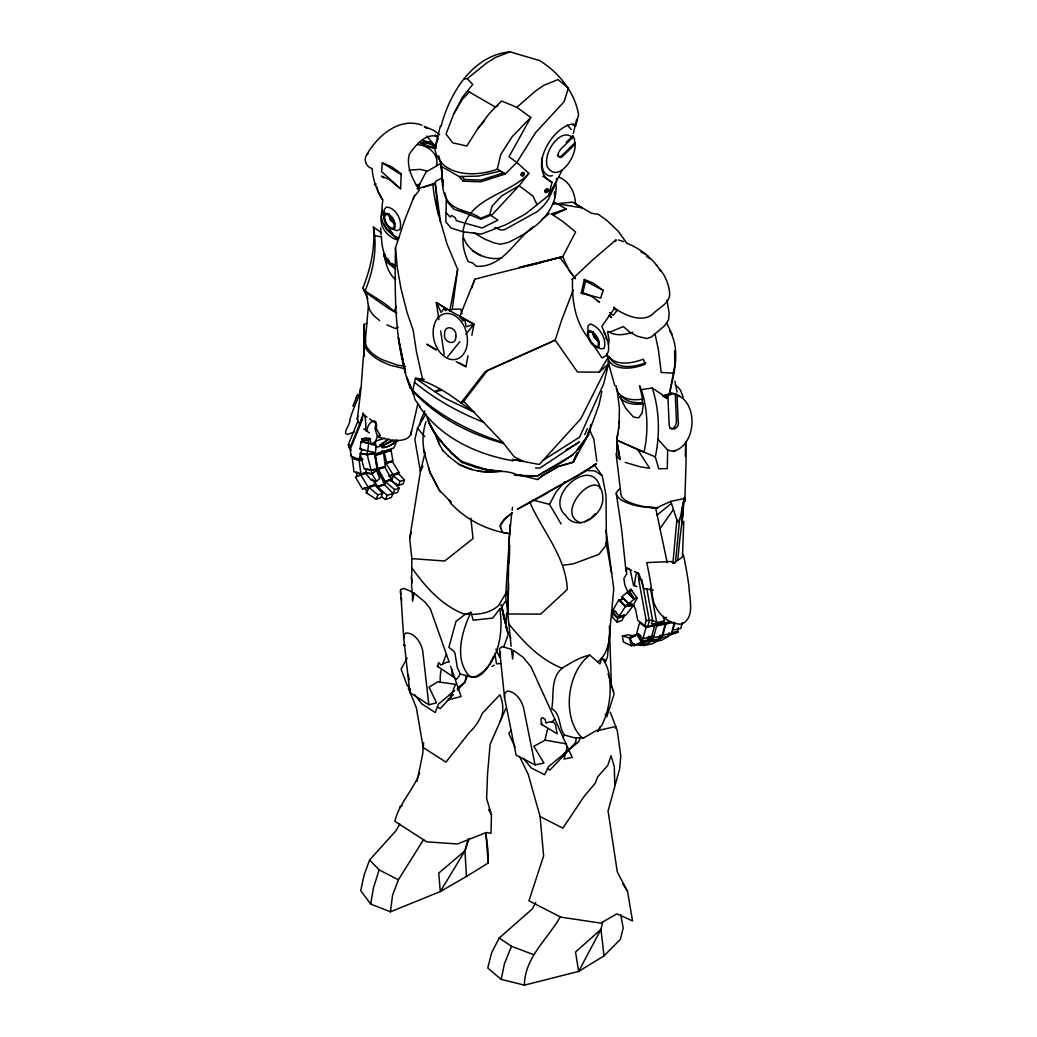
<?xml version="1.0" encoding="UTF-8"?>
<svg xmlns="http://www.w3.org/2000/svg" width="1037" height="1037" viewBox="0 0 1037 1037"><rect width="100%" height="100%" fill="white"/><g stroke="black" fill="none" stroke-linecap="round" stroke-linejoin="round"><path stroke-width="1.5" d="M428.851 704.784L409.9 692.586L403.73 638.442L404.43 634.203L405.687 633.076C414.748 632.363 420.983 642.784 422.681 650.64L428.851 704.784L436.551 702.814L429.007 687.142L437.653 681.853L455.463 684.316L449.721 699.444M562.391 169.887L548.56 195.539L525.603 213.907L505.719 224.77L481.324 234.077L462.891 231.757L451.069 228.023L445.78 221.866L446.377 198.845L444.912 193.051M593.177 331.97L594.642 337.336L598.595 341.704M511.137 646.271L507.832 614.008L509.011 539.551L511.708 513.587M620.1 488.868A35.517 11.381 6.1 0 0 617.806 490.475L616.25 493.21L617.054 496.192L620.165 499.212A33.962 10.876 6.1 0 0 640.438 506.549L655.708 508.234L670.796 501.351L683.953 498.616L681.776 524.113A395.875 262.698 -65.2 0 0 678.444 553.214L677.654 560.486M657.925 439.221L667.634 450.006L667.322 468.568L658.741 468.802L655.319 456.902C660.076 434.166 659.493 410.121 652.247 387.981L641.307 389.653L639.479 385.712M425.196 452.313L420.478 471.122L409.68 538.475L411.858 558.606L411.611 587.81M682.489 556.117L683.772 521.222M364.181 324.322L364.156 356.3L364.181 324.322L367.059 323.401M505.862 708.401L490.112 744.333L487.559 773.745L486.625 798.529L491.46 814.758L491.007 833.307L486.366 832.491L457.447 843.962L426.751 841.837L394.838 821.291C399.245 803.221 413.348 790.168 419.609 772.734M681.776 524.113L682.203 507.793L683.564 500.897M529.583 501.636C542.118 530.931 565.813 556.195 567.304 589.457L540.692 614.111L507.832 614.008L508.648 583.701M509.206 562.961L509.685 545.41M510.061 531.061L510.243 524.683L505.654 596.197L507.832 614.008M572.58 278.81C571.685 300.756 575.172 323.738 590.662 340.745M399.53 187.762L381.512 171.559L382.316 162.874L391.493 166.659L401.189 173.723L400.619 188.967L388.862 179.22L381.409 176.147L383.988 177.845M499.756 609.445L499.769 608.771L492.769 618.13L473.157 620.178L470.992 612.284L464.602 614.785L456.021 621.293L448.852 647.36L453.662 651.003A7.492 5.392 26.6 0 1 454.971 653.258L457.317 667.595L460.493 674.439M414.087 593.021L412.622 601.317L412.272 591.933L403.821 588.446L400.515 589.599L403.73 638.442M616.717 439.623L616.872 456.423L620.022 459.482L616.691 440.181L617.896 433.427M615.654 728.233L615.732 726.496L598.219 730.528M505.913 627.139L506.639 612.828M685.353 456.228L685.677 441.853M363.456 355.924L361.083 387.76L357.324 419.324L359.735 424.613C364.752 405.83 365.763 416.485 365.854 430.666L366.852 431.379C367.046 421.761 378.622 415.37 376.172 428.268L380.048 435.449L379.192 437.484M409.9 692.586L410.121 688.581M619.102 423.848L619.4 407.93L616.963 388.758M436.564 148.187L429.992 143.754L430.096 142.186L423.472 140.773M572.839 135.86L574.394 138.841L574.939 144.337L562.819 156.12A4.848 2.8 -60 0 1 560.11 157.443L558.334 155.991A5.418 3.137 -60 0 1 558.541 152.62L560.602 149.289L572.722 137.506L572.839 135.86L566.228 142.289M610.119 625.687C609.86 638.325 608.706 653.686 597.662 661.917M682.657 518.357L683.953 498.616M381.097 232.547L373.437 227.012C375.342 247.843 370.546 268.777 362.859 288.053L366.346 292.836L368.407 305.889L365.167 342.301L366.657 346.708A31.46 14.751 18.6 0 0 382.057 359.658L397.715 365.218L405.636 366.424M423.602 742.816L422.707 753.769L417.133 781.237M619.387 615.369L617.78 617.663L623.639 615.447L624.222 616.043L621.954 620.463L617.287 622.239L617.611 618.558L611.687 612.504L612.452 612.206L618.376 618.259M672.961 562.974L671.354 561.497L646.751 562.598A277.903 163.924 65.2 0 1 652.312 594.551C653.141 609.406 666.078 624.598 681.633 624.131C695.451 617.741 689.307 598.751 688.996 586.929A277.903 163.924 65.2 0 0 683.448 554.976C681.97 559.474 676.137 559.539 674.335 563.285L672.961 562.974L676.876 519.926L670.796 501.351M463.63 232.366C461.776 242.489 463.876 252.626 468.335 261.7L472.846 263.022L476.32 266.302C503.049 267.624 514.482 240.364 533.316 226.727M544.879 740.34L547.588 728.946M675.437 562.715L679.637 519.356L680.985 514.663A83.31 55.285 -65.2 0 1 682.203 507.793M413.348 199.104L413.491 197.73L419.246 190.277C413.063 179.66 405.648 166.529 409.485 153.917C415.578 145.387 425.118 133.28 436.966 136.301M618.558 429.124L619.478 420.802M388.992 213.635L390.158 219.261L394.267 223.798M473.74 232.586L484.655 239.145L494.779 243.125L500.612 244.213L507.949 242.528C531.514 231.523 557.413 214.153 556.104 184.793M399.841 823.987L396.121 830.572L369.587 859.984L364.104 875.034L360.72 890.653L370.702 904.057L390.443 911.808L392.53 895.437L398.377 879.804L423.653 839.477M616.056 453.389L620.917 494.092L621.669 496.853L624.533 499.653A31.46 10.085 6.1 0 0 643.316 506.445L657.601 507.845L655.708 508.234L667.219 562.65M512.135 510.411L512.55 507.249M444.588 307.769L449.786 310.711L452.262 309.311L457.654 269.335L447.167 244.343L438.171 213.661A237.512 183.406 29.2 0 1 432.857 184.417L435.203 183.056L436.24 180.918L441.905 178.001M363.067 449.967L360.059 448.93L361.045 441.736L368.757 443.136L367.176 454.491L374.824 453.506L377.481 469.178L371.116 470.189L364.207 468.931L359.865 453.389L367.202 454.724L374.824 453.506M360.526 453.506L361.732 449.371M373.514 453.48L373.644 452.521M372.179 452.378L375.264 452.936L376.25 445.754L368.083 443.019M618.817 427.153L616.704 440.038L620.022 459.482M357.324 419.324L357.856 415.863M378.79 437.355L392.764 440.44A28.816 13.507 18.6 0 0 408.448 437.471L410.795 434.672L411.326 431.223M419.894 424.742L420.607 420.348L424.911 410.95M535.779 902.475L532.137 909.099L499.212 938.018L491.655 952.666L487.753 967.988L501.195 979.395L524.398 985.15C524.657 957.384 547.743 939.133 560.369 916.669M471.874 335.262L473.961 324.244L449.786 310.711L457.654 269.335M370.702 904.057L373.437 888.048L379.101 869.849L369.587 859.984M362.276 419.804L362.133 418.118L349.91 448.114L350.143 449.578L362.276 419.804L363.028 412.907M425.922 413.944L417.509 428.164L414.865 439.584L420.413 471.511M589.69 430.407L590.831 424.327M456.202 361.654L465.911 366.748L467.998 355.73M576.3 737.774L575.678 742.479L564.685 754.508L549.973 769.985L547.51 768.728M382.186 210.135C379.283 219.079 384.377 229.371 392.79 233.221M382.005 213.531C378.129 224.64 386.14 236.28 396.756 239.716M436.473 165.777C439.442 154.617 428.359 145.349 417.963 144.739M501.195 979.395L504.449 963.684L511.5 946.288L499.212 938.018M440.984 126.644C449.488 93.434 472.6 55.194 509.997 51.85L539.525 60.522C558.736 72.46 574.991 92.163 578.568 114.99L575.47 126.384L572.67 124.57M410.795 434.672L417.807 404.041M666.869 398.571L663.174 396.238L671.198 392.945L675.774 393.84L679.987 396.614M505.654 596.197L506.665 591.505M608.628 344.128L609.121 340.097L607.643 332.112L608.499 331.996A40.391 9.955 -34 0 0 612.076 331.231L623.406 326.564L629.485 332.034L637.327 336.234L646.764 338.529L651.21 337.064L664.73 325.683L668.619 319.72L669.124 312.98L666.998 300.121M601.901 391.467L598.893 405.234L587.772 435.709L573.578 461.504L576.689 454.037M502.089 257.915C486.91 261.078 469.074 252.587 463.617 237.953M581.213 293.225L584.311 279.446L593.333 283.179L603.197 290.399L600.682 298.099L581.213 293.225L584.272 293.238L591.608 296.271L599.619 302.13L596.781 300.743M573.37 133.345L576.624 119.359M516.867 107.317L535.364 91.126L543.725 85.41L557.997 79.564L568.367 88.132L564.128 101.691L535.481 132.749L516.828 162.433L505.252 174.022L497.293 169.161L500.754 154.487L512.161 136.677L530.814 117.479L516.867 107.317L501.506 101.017L489.542 113.253L478.174 128.147L466.806 146.01L452.715 142.86L446.04 134.019L453.687 114.005L462.256 97.504L472.742 84.412L467.298 78.695L463.967 78.89M480.987 255.75L472.366 250.721M582.561 293.808L585.581 281.092L584.311 279.446M602.756 921.893L600.967 929.385L578.594 971.436L524.398 985.15M462.891 231.757C467.778 197.548 508.778 195.125 528.87 173.412L516.828 162.433L509.024 156.743L530.814 117.479M567.317 746.588L563.998 759.071L572.243 757.425L531.035 666.921L523.361 657.458L513.354 650.303L512.615 659.052L511.487 649.253M497.293 169.161C475.685 177.327 440.051 176.925 434.723 148.524L440.349 126.112M409.68 538.475L411.248 532.422M390.443 911.808L440.284 891.587L464.939 850.858L468.063 839.024M548.56 195.539L552.073 182.292C526.537 170.288 552.54 125.205 573.565 123.947L575.47 126.384M646.673 627.359L639.596 622.563L636.666 633.659L643.031 638.611L651.586 636.835L654.528 625.739L653.88 625.233M638.39 634.722L638.598 633.944L640.814 635.681M643.044 637.405L642.072 641.112L637.949 633.97L629.342 637.716L633.892 645.623L642.46 643.834L649.836 640.347L647.918 637.029M643.031 638.611L645.96 627.515L654.528 625.739M647.775 639.92L648.423 637.457M653.362 636.472L652.39 640.166L659.843 638.623L660.297 639.362L652.221 643.796L643.666 645.571L642.175 643.134M653.491 637.651L656.59 625.933L665.145 624.157L662.047 635.875L653.491 637.651L651.158 635.837M658.806 638.831L659.454 636.368M662.734 633.957L661.762 637.651L660.323 635.318M672.987 622.524L665.858 624.002L662.928 635.111L678.263 632.09L677.848 631.326L671.639 632.609L672.054 633.374M668.178 636.316L669.15 632.622M671.483 633.322L674.413 622.226M674.828 622.874L672.922 630.068L680.765 628.435L682.294 622.68M677.342 631.429L678.315 627.722M601.667 657.964L599.956 663.913L589.794 655.112C580.202 657.03 571.802 662.423 563.376 667.297C549.999 676.876 554.264 694.647 551.762 708.738C561.458 713.987 558.191 727.404 564.543 735.052L573.967 737.696L583.727 737.864L597.079 730.165C598.505 734.248 600.151 725.278 601.641 725.615C606.451 716.243 608.926 705.925 610.002 695.49C610.456 682.8 610.43 668.048 601.667 657.964L605.051 660.167M440.686 161.435C443.279 175.24 439.519 191.301 449.241 202.811C457.615 211.652 471.109 210.926 480.533 218.276L489.645 214.646L492.095 206.182L501.597 195.915L519.096 185.675L528.87 173.412M442.579 663.978L446.416 654.114M410.289 388.525C394.047 343.493 394.812 295.039 395.46 247.947L404.573 220.427L414.606 195.15M638.649 579.372L641.76 579.553L649.369 621.007L647.736 626.413L644.664 625.622L646.22 620.515L638.649 579.372L638.377 573.344L634.385 571.581M669.358 393.853C674.115 373.45 680.842 349.767 669.552 330.414M669.772 392.258L674.918 364.687L674.568 350.986M646.829 588.873L652.61 620.333L651.508 623.794L655.98 624.689L656.68 622.498L650.38 588.251M655.98 624.689L663.719 623.172L664.432 620.943L663.576 616.263M679.637 519.356L678.898 521.559L677.783 521.792L676.876 519.926M434.723 148.524L438.145 138.452M392.829 475.439L391.014 480.753L398.688 485.303L403.134 483.89L404.482 479.924L398.454 473.65L392.829 475.439L400.036 481.349L404.482 479.924M398.688 485.303L400.036 481.349M464.939 850.858L438.755 873.05L440.284 891.587L466.469 876.459L464.939 850.858L469.139 838.635M471.666 288.208L474.816 279.251C504.021 271.383 533.731 264.694 562.728 256.683L575.626 232.003L562.469 221.257L551.282 213.881L566.254 209.02L554.536 202.254M362.613 442.125L361.732 439.079L369.379 438.12L371.453 444.458L375.666 441.127L377.377 436.305L375.018 428.644L375.925 423.433L369.561 418.948M425.948 421.683C422.409 432.546 421.916 445.08 425.468 456.034M411.274 591.764L412.298 588.938M500.132 721.233C503.891 712.795 503.554 703.216 499.899 694.751L482.192 713.456A51.306 40.689 -89.9 0 1 469.398 732.42L445.949 762.156L423.187 747.508L416.355 707.714L408.332 688.205M352.878 406.206L357.596 394.449M459.767 316.466L473.961 324.244L466.132 326.759L464.783 319.422L463.111 320.939L459.767 316.466L474.816 279.251M467.48 675.58L465.056 681.97L457.187 688.503M396.147 306.408L394.164 311.554L387.877 305.993A29.412 3.604 31.4 0 0 380.501 300.691L365.063 291.073C373.164 270.929 377.637 248.608 373.437 227.012M366.307 492.821L368.524 487.118L374.759 485.122L382.64 493.301L380.955 497.656L376.185 499.186L366.307 492.821L368.472 488.634M361.939 474.609L355.38 477.059L362.483 488.92L369.146 486.923M374.759 485.122L373.916 485.886M376.185 499.186L377.87 494.83L382.64 493.301M608.913 362.859L580.811 418.792L539.318 464.472L524.165 461.608L514.365 456.915L503.256 442.968L463.708 401.332L487.584 370.313L541.897 346.099M383.988 485.614L385.531 481.79L391.143 480.001L399.154 488.181L397.469 492.394L392.971 493.832L394.656 489.62L399.154 488.181M386.153 481.596L383.171 481.803M575.392 456.786L573.357 462.035L558.075 466.456L541.781 475.957L537.503 479.47M577.389 452.586L573.591 462.178L558.308 466.585L542.014 476.1L537.736 479.6L521.118 475.439M351.387 450.278L348.795 447.336L348.38 444.497L358.232 420.309M503.671 646.997L508.156 634.644L501.364 604.934L504.021 619.193M554.704 197.937L554.484 191.793M584.79 434.646L587.279 428.67M350.986 455.087L351.167 456.176L358.815 459.197L360.669 454.893M396.847 440.842L393.762 448.01L374.007 454.336M355.937 398.299L356.922 396.017M360.319 388.382L358.893 396.406M573.241 289.958L561.535 320.407L555.21 340.175L485.018 371.79L460.947 402.913L474.026 412.13M377.52 486.275L378.22 486.522M381.551 496.749L385.401 499.458L391.247 497.591L393.088 493.495L384.455 484.525L377.974 487.079M385.401 499.458L387.242 495.362L393.088 493.495M605.038 662.436L607.423 657.16L613.761 589.016L606.023 530.205M493.599 656.019C489.982 665.093 480.818 681.257 469.191 676.396L460.052 673.998M561.108 524.022L549.506 504.371L555.949 492.199L564.867 481.699M506.108 592.905L498.719 605.439C488.725 614.241 475.452 615.356 462.826 613.606C440.932 604.597 425.507 586.851 412.026 568.146M420.478 471.122L422.863 466.222M432.857 184.417L417.392 188.695L426.013 172.012L440.634 163.574M470.992 612.284C461.971 631.079 453.649 659.091 469.502 676.241L474.207 677.278C498.447 666.506 503.852 632.583 499.769 608.771M407.178 658.028L401.086 669.176L407.01 684.938L409.835 688.555M600.242 726.781L597.779 731.266M633.996 605.362L628.552 603.936L621.707 596.936L627.113 592.308L634.45 599.425L628.189 593.034L629.381 590.896L631.948 590.364M633.853 598.829L636.692 597.818M622.343 599.49L618.752 599.956L613.048 609.873L619.193 616.147L625.817 615.278L633.231 605.582L631.248 603.573M453.687 114.005L462.256 99.487L469.592 91.723M543.064 345.554L555.21 340.175L577.492 372.05L599.269 372.102L608.317 357.104M500.534 609.017L505.239 601.434M366.852 154.539C377.455 135.977 399.245 116.766 421.955 125.218M619.193 616.147L625.272 606.619L633.231 605.582M613.048 612.815L614.643 610.534L616.535 612.465M623.639 615.447L624.105 614.76M511.435 729.724L508.804 733.483L515.156 747.327M659.96 528.65L673.324 509.634M460.35 674.128L456.734 679.17L437.147 666.117M562.767 737.476L564.543 735.052M374.875 184.003L374.551 184.884L376.068 183.99M577.22 449.578L587.772 435.709L588.847 431.029C582.003 455.074 556.752 464.485 537.075 476.242L514.339 475.166M615.226 241.427L616.198 239.78L592.814 259.756L571.893 279.484M521.987 173.412L521.611 174.022L523.854 174.138A1.465 1.128 -52.7 0 0 523.633 173.244L523.154 172.959M438.923 319.668L436.331 302.519L444.679 307.808L441.153 312.331L436.331 302.519L449.786 310.711M447.699 356.741L459.819 341.743M465.872 334.238L473.961 324.244M614.124 307.276L616.976 310.62L613.282 315.274L609.536 312.552M463.137 181.177L464.524 179.505L480.87 180.101L503.684 172.842L505.252 174.022L480.727 181.825L463.137 181.177L459.145 176.588L441.425 166.361L438.781 155.822M368.213 153.424C362.587 157.663 365.478 167.1 372.114 168.448C372.776 179.699 376.833 190.445 382.744 199.972L381.927 208.372L384.053 217.822M417.392 188.695L419.415 186.297M594.071 464.485L602.264 475.776L605.997 495.271L606.438 544.801L598.971 554.302L573.448 563.843L562.922 565.269M478.174 128.147L484.383 121.109M399.297 237.304L397.158 239.664L392.129 233.597L385.958 222.812M453.35 694.544L440.129 708.673L437.381 706.91M457.421 690.123L464.913 682.009L466.391 675.372M551.904 722.063L554.743 718.991M591.453 517.67L595.212 513.691M604.027 955.868L600.967 929.385L575.535 952.018L578.594 971.436L604.027 955.868L620.359 939.379L623.185 928.05L620.774 914.478M587.694 435.709L588.99 434.425M575.055 142.691L561.834 155.563A4.848 2.8 -60 0 1 559.124 156.872L557.349 155.42M397.936 440.479C389.056 448.917 369.133 451.367 392.751 440.518M448.93 695.607L452.262 692.612M462.217 684.498L464.589 682.359M450.291 697.849L448.049 699.871L461.102 696.54L450.654 666.337M563.648 754.301L565.956 752.214M599.269 372.102L608.538 363.818L603.638 383.962L579.631 437.108L543.025 460.389M596.612 463.643L577.739 475.387L517.372 509.089M620.022 600.475L623.056 597.869L628.396 603.327L632.687 604.454L631.961 605.077M628.396 603.327L625.363 605.919L619.426 599.866M628.552 603.936L633.97 599.308M454.724 690.564L438.47 704.071L435.242 712.51L421.709 703.799L414.761 694.894M563.247 755.429L565.671 753.419M447.232 309.259L445.443 310.737L444.679 307.808M467.298 78.695L486.625 62.998L495.388 57.502L509.997 51.85M657.056 515.052L671.38 503.438M366.437 472.548L365.737 468.931L371.077 469.904L371.764 473.52L376.483 470.383L379.762 478.575L376.535 481.181L371.311 480.222L365.231 472.846L372.439 473.637M365.231 472.846L371.907 474.065L376.483 470.383M541.832 219.3L549.273 213.518M683.837 501.467L684.835 500.728L686.092 460.661L685.716 442.138M589.703 518.915L584.648 521.754M497.916 105.489L495.517 107.135L467.493 90.958M512.161 512.628L504.073 519.446L500.69 524.385L499.977 526.316L502.167 531.644M512.395 512.758L504.306 519.589L500.586 525.344L500.741 528.689M663.174 396.238L665.443 394.734M667.919 397.015L666.143 396.225L672.974 393.723L677.031 394.967L678.211 421.307C680.22 429.331 668.541 432.753 669.085 423.2L667.919 397.015L666.713 397.806L652.247 387.981M466.469 876.459L488.168 863.056L487.921 849.951L485.847 832.944M392.751 440.297L385.699 443.901M565.683 450.11L579.385 441.969L539.888 468.063L535.533 468.037M573.383 454.621L536.842 476.1L515.609 475.192M463.708 401.332L460.947 402.913C447.297 392.466 431.988 383.21 415.409 378.272L412.713 390.703L414.93 399.504L420.348 407.152M491.901 666.467L494.195 665.145M399.686 807.045L402.356 805.503M655.553 641.047L661.45 637.716L668.891 636.174L661.813 640.166L654.373 641.709M641.385 645.377L641.216 644.599L643.601 643.29M643.666 645.571L651.742 641.138L660.297 639.362M386.814 440.349L381.059 444.899M517.606 509.232L543.686 495.129C559.306 484.849 583.675 474.013 596.081 463.811M594.525 464.822L596.314 463.954M388.784 439.092L379.594 445.158L381.603 445.573M631.105 638.338L622.33 635.966L623.367 641.89L631.118 645.714L636.964 644.495M634.151 643.627L631.689 644.794L634.54 644.197M633.892 645.623L641.281 642.123L649.836 640.347M553.434 215.009L566.254 209.02M398.195 327.122L395.266 328.47L386.931 324.905M386.84 463.228L384.079 452.21L390.949 450.006L393.023 461.037L386.153 463.228M388.771 476.229L399.076 472.483L392.271 461.491L386.023 463.487L393.464 475.244L391.843 479.962L389.406 476.035L392.997 474.492M396.367 473.65L399.076 472.483M424.25 379.244L415.409 378.272L434.723 391.61L440.051 389.342M668.321 634.761L671.133 633.568M678.263 632.09L668.372 635.681M416.42 185.39L420.348 183.73M354.187 432.04L347.512 434.373C341.64 433.751 350.973 423.627 349.793 419.907A277.903 176.562 61.3 0 1 358.893 396.406M667.634 450.006L672.974 451.406L675.476 450.447M617.611 618.558L624.222 616.043M424.042 186.958L435.203 183.056L440.518 221.892M632.687 332.177C624.948 334.886 615.239 336.429 608.149 331.36M645.792 362.846C634.281 367.279 616.121 370.002 609.328 356.909M552.358 175.655C549.091 177.042 545.579 174.462 543.919 171.74A29.632 14.505 -66.6 0 1 542.131 157.702M361.732 439.079L364.648 438.145M362.367 442.086L362.146 441.321L370.572 438.794M377.377 436.305L380.41 435.333M362.146 441.321L370.572 438.962M375.666 441.127L384.779 438.197M371.453 444.458L375.822 443.058L375.005 443.706L376.25 445.754M375.575 447.647L381.655 445.703M366.955 472.574L360.967 474.492L353.98 471.731L352.204 457.913L359.826 460.467M358.815 459.197L361.848 458.224M359.126 460.195L362.859 459.002M352.204 457.913L359.191 460.674L362.561 459.598M376.042 455.282L383.534 452.884L385.31 466.702L377.818 469.1L375.342 454.997L383.534 452.884M384.779 452.482L391.649 450.278M386.231 462.683L391.221 461.076L391.312 461.841M357.609 472.392L361.291 473.844L366.281 472.25L366.398 473.209M382.147 467.156L377.935 468.504L377.779 469.424L384.831 467.168L391.584 479.146L385.077 481.233L378.324 469.255M367.059 472.963L360.85 474.959L367.966 486.807L375.446 484.409L372.296 479.146M355.898 476.864L356.987 476.514L356.391 471.913M362.483 488.92L365.478 487.96M368.926 487.481L372.672 486.288M384.455 484.525L377.598 486.729L387.242 495.362M375.718 470.824L377.183 470.357L384.896 483.916L377.416 486.314L374.318 480.896M589.794 655.112C567.226 671.782 561.6 716.593 581.42 737.294L583.727 737.864M388.745 480.014L391.584 479.146M395.343 440.051C372.646 448.114 386.503 451.03 396.938 440.038M382.653 444.886L384.04 444.497M562.728 256.683L519.42 267.442L562.728 256.683L569.222 270.774L575.431 278.797M434.723 391.61L441.775 390.327M672.974 451.406C696.138 445.923 698.899 403.639 677.031 394.967M528.092 265.576L540.433 262.88M452.262 309.311L460.726 309.052L462.048 313.667M663.395 618.091L666.441 617.456M646.038 626.866L671.004 621.682M622.33 635.966L627.787 634.838L635.37 636.187M630.807 635.992L637.496 634.592M629.342 637.716L633.62 636.822M640.84 641.372L649.395 639.583M641.216 644.599L643.796 644.055M645.662 644.483L640.672 645.52L637.781 644.288M408.889 170.224L419.959 169.368L426.337 170.807M664.432 620.943L656.68 622.498L652.61 620.333L646.22 620.515M511.772 649.382L502.167 646.634L499.458 648.695L504.565 697.914L516.115 755.169L535.066 764.852L543.945 763.076L533.848 746.29L545.229 740.159L566.033 743.788M652.545 624.637L657.186 623.73M642.123 402.706C635.253 402.965 627.009 402.317 622.394 396.588L619.802 396.73L625.752 408.267L633.192 416.757L635.577 417.483L638.766 417.794L642.11 412.998L643.16 405.48L642.007 399.439M643.083 403.769C635.072 405 624.455 404.339 619.802 396.73M371.077 469.904L375.614 469.191L375.809 470.254M517.113 474.868C504.5 468.724 491.162 472.872 477.992 471.083M624.689 606.01L632.635 604.986M552.604 204.159L572.593 202.098L582.353 207.931L557.05 203.706M500.806 663.511L496.477 663.823L494.947 653.375M585.698 470.409L595.095 470.979L602.264 475.776M459.145 176.588L478.316 176.083L499.782 171.261L498.603 170.275L503.684 172.842M498.123 471.044L501.26 470.992M660.284 623.12L663.719 623.172M674.011 373.177L661.204 372.452L658.301 349.171L654.995 333.771M422.292 140.786L435.579 145.608M521.52 174.359L523.763 174.475L523.387 175.084A1.322 1.024 -52.7 0 1 522.22 175.525L521.741 175.24M651.547 507.65L656.952 507.974M411.858 558.606L444.717 561.017L473.002 538.605L470.889 518.254M489.788 470.124L501.493 471.135C486.742 473.65 471.796 471.187 458.6 464.122M493.819 470.578L479.807 468.27M518.617 475.218L521.209 475.568M374.655 235.71L381.603 236.825M419.466 142.315L429.992 143.754M653.349 590.222L643.757 588.588C640.049 577.881 636.783 560.395 634.45 585.736L633.503 585.322L630.172 569.715L627.566 568.133M404.832 368.731L390.456 365.361L382.238 361.861A33.962 15.918 18.6 0 1 365.62 347.875L364 343.117L364.467 340.097L365.555 339.747L365.685 342.417M502.634 532.422L508.065 533.381M509.66 533.744L502.414 532.383C482.425 528.014 464.057 517.735 450.149 502.699M360.059 448.93L375.264 452.936M361.174 453.402L367.85 454.621M485.407 469.385L475.542 467.272M512.706 460.713L512.382 459.443L523.828 461.439L512.615 459.572L512.706 460.713C476.709 454.439 441.036 437.718 419.765 407.061M425.714 146.334L434.853 148.395M618.467 239.962L623.704 241.634M580.694 522.778C551.749 512.991 603.314 459.832 602.821 499.627C601.875 517.1 575.742 532.927 565.204 514.611L564.452 514.365C545.034 493.884 593.553 454.776 600.293 488.57M476.437 467.57L461.646 462.372M532.862 500.067L549.506 504.371M503.567 443.369C469.541 434.192 436.72 417.224 412.778 390.949M488.829 470.448L477.318 467.091M516.867 474.726L518.85 475.361M395.123 268.777L387.294 262.491L384.196 256.489L383.884 254.117L385.012 254.441M486.016 469.67L461.439 461.322M434.944 148.187L420.542 143.236M483.553 422.189C458.885 412.57 434.944 399.18 414.528 382.329M394.773 230.007L396.795 230.655L399.841 229.514C403.004 220.855 395.836 207.556 386.321 207.011L384.208 209.681L384.286 214.789M502.725 442.41C469.735 431.496 437.471 415.306 412.765 390.469M361.045 441.736L368.744 443.253L367.759 439.857M625.285 462.385L640.607 466.922L649.629 468.244L637.509 449.397L616.691 440.181M636.977 586.657L633.503 585.322M511.5 946.288L533.549 954.649M473.857 412L444.445 398.014L435.294 391.96M381.901 450.901L384.701 452.002M374.72 455.204L377.287 470.059M472.029 469.58L458.847 464.265L447.919 455.658M426.855 128.238L424.405 126.527L433.583 130.312L439.636 134.719M626.4 243.099C640.114 248.271 653.09 258.576 660.621 271.072M637.509 449.397L655.319 456.902M616.704 440.038L644.094 452.171C648.449 431.561 647.931 409.732 641.307 389.653M669.876 428.216C674.27 430.394 676.837 424.042 676.435 420.516L675.268 394.177M631.727 570.402L626.4 568.043L626.672 573.928L623.846 578.607L624.844 584.985L628.176 592.671L630.613 588.938L637.185 598.116L633.438 604.817L635.733 610.119L637.703 620.204L644.664 625.622M494.882 227.557L500.871 230.045L504.643 229.631L537.373 211.548L543.492 205.909L548.392 199.428L556.636 181.682L556.48 178.649M394.851 223.979L391.014 220.401L389.419 215.061M641.06 252.043L645.286 254.052M580.202 738.137L578.568 741.87L548.521 766.641L544.606 774.756L531.074 767.847L523.685 758.604M599.295 342.093L594.914 337.932L592.723 331.788M598.699 347.745L600.812 348.821L604.027 348.445C607.371 339.255 599.451 326.538 590.247 324.011L587.966 326.059L587.953 330.907M397.301 237.382L391.908 234.621L386.827 229.747L383.729 223.772M391.714 263.424L395.836 265.537M519.511 756.479L528.222 774.302L540.108 816.521L562.871 828.148L584.375 796.04L595.031 783.466L597.766 776.726L607.812 765.397L611.026 755.636L614.267 766.602L614.85 785.385M379.101 869.849L398.377 879.804M585.581 281.092L603.197 290.399M562.443 668.321C540.018 659.713 523.789 642.136 508.908 624.08M540.783 723.956L557.245 733.794L555.391 724.552L553.888 722.439L550.336 721.843L545.916 722.958L545.203 719.445L542.481 717.656L541.288 718.252L541.029 720.845L542.144 724.694M396.808 313.018L388.46 308.404L366.346 292.836M558.697 177.055C569.585 181.281 575.133 192.623 575.483 203.822M575.392 203.913L591.57 213.246L598.349 214.374L606.891 220.401L618.117 231.121L627.074 243.526M436.668 349.871L426.92 344.232L435.747 349.845M458.937 362.73L465.911 366.748M369.483 432.947L363.767 428.916M552.073 182.292L542.818 176.251M348.38 444.497L350.558 445.845M382.316 162.874L401.267 174.683L401.189 173.723M405.104 645.507L403.484 644.508L404.184 645.014M489.645 214.646L497.941 220.168L482.075 227.984L456.423 220.725L455.152 217.576L451.523 215.463L450.265 217.161L446.208 212.741M424.405 126.527L427.011 128.303M430.096 142.186L436.123 146.373M363.196 414.476L367.02 417.159M413.789 592.814L425.001 602.082L430.329 608.784L449.215 662.176C446.325 660.828 440.31 666.843 440.194 664.289L439.182 662.799L438.262 663.2L437.912 666.61M646.44 256.217L649.875 258.731M435.294 135.484L437.718 137.312M664.587 623.017L665.858 624.002M663.874 623.159L665.145 624.157M656.032 624.792L657.302 625.778M639.596 622.563L645.96 627.515M435.32 135.056L437.731 136.949M660.193 269.594L659.739 269.244C665.547 276.011 668.995 284.656 669.669 293.523C670.161 303.789 657.704 308.054 652.208 314.652C640.646 322.922 624.961 314.885 614.448 308.352L601.797 326.435C605.764 334.86 614.928 353.591 601.953 357.908L592.399 343.39M567.291 125.036L571.244 129.508M668.23 620.93L669.034 621.578M368.524 487.118L377.87 494.83M379.633 320.563L373.877 315.715L370.04 310.711L368.407 305.889M385.531 481.79L394.656 489.62M450.123 451.393L461.672 461.465M451.678 453.493L461.88 462.515M395.603 279.588C388.045 273.457 385.829 263.229 383.884 254.117M450.356 451.523L447.569 448.71L451.419 453.13M451.108 502.167L438.923 489.749M448.58 499.86L450.862 502.025M394.151 265.887C383.69 259.561 382.109 247.726 381.344 236.773M448.153 455.8L442.319 449.877M609.289 315.442L611.519 317.62L609.471 315.209M613.8 307.458L616.976 310.62M451.186 452.988L451.912 453.623M646.919 255.283L648.449 256.852M656.395 264.902L657.302 265.822M618.752 599.956L625.272 606.619M617.287 622.239L612.647 617.495L611.687 612.504M426.738 136.041L433.946 144.752M444.938 445.949L448.736 450.019M439.092 439.61L445.171 446.091M445.236 446.195L448.814 450.369M461.737 176.303L464.524 179.505M417.509 428.164L424.742 436.629M445.469 446.338C438.223 437.821 430.42 428.968 427.529 417.911M575.159 278.383L560.382 258.044M442.566 442.851L436.331 435.371L429.007 422.331M446.364 200.66L453.986 209.305C463.189 212.028 472.12 215.54 480.701 219.364L492.316 214.594L519.096 185.675L532.992 196.123L537.075 204.717M443.227 451.004L439.299 444.458L434.749 432.598M622.796 883.861L627.489 891.224L632.544 920.895L616.821 913.843L600.734 923.124L560.848 917.136L528.922 900.816L543.621 855.94L540.108 816.521M371.907 474.065L376.535 481.181M605.154 714.273L606.775 716.813L614.073 694.271L608.071 673.765M629.381 590.896L634.113 598.349M606.58 353.643C613.476 366.8 631.779 363.676 643.264 359.165L645.221 364.052C633.296 369.444 609.056 372.179 606.982 354.576M397.365 473.092L397.832 473.844M499.51 657.004L495.867 649.136M660.025 635.383L661.45 637.716M650.251 636.653L652.843 640.918M648.786 636.264L651.742 641.138M364.778 488.103L367.15 492.056M440.362 491.901L429.849 472.392L428.553 467.635M636.718 634.216L641.281 642.123M383.133 484.473L383.586 485.277M413.491 394.345L406.543 376.937L411.43 388.136M389.718 479.742L390.288 480.766M501.934 531.514L502.647 532.525M434.814 433.557L429.577 423.796M434.581 433.414L429.525 424.081L427.153 417.444M612.478 688.905L613.761 691.718M488.634 809.482L491.46 814.758M666.597 322.961L672.08 334.16M627.489 891.224L617.3 872L608.071 810.895L619.685 768.689L620.787 756.09L617.248 730.476L610.287 712.225M390.625 220.7L388.771 214.452M438.379 488.414L430.083 472.522L423.446 449.851M572.722 137.506C562.534 128.977 550.958 144.039 548.093 153.23A21.699 12.522 -60 0 0 547.277 166.737C557.971 184.327 576.831 156.367 574.939 144.337M387.799 258.589L389.031 260.987M603.949 332.371L605.18 334.899M594.214 337.505L592.775 334.057M589.262 429.305L593.851 439.234L596.806 461.219M501.364 604.934L507.949 633.283M362.859 288.053L367.837 298.863M365.141 338.632L364.7 331.451M439.532 444.601L434.996 432.74M384.442 219.066L385.453 221.568M614.785 385.608L607.889 361.213M509.984 635.733L510.813 638.248M639.57 385.855L642.642 398.934C632.635 401.332 616.367 398.662 616.056 385.868M366.1 437.679L366.981 440.725M499.614 650.873L500.469 653.88M683.189 397.171L680.479 390.236L678.146 387.345A39.315 26.91 -34.2 0 0 675.23 384.934M684.446 497.397L685.25 500.378L683.901 502.375L684.835 500.728L684.096 497.967M422.966 380.994L416.524 352.152L413.154 330.297L406.945 312.02L401.008 288.675L397.327 268L395.46 247.947M677.096 392.193L674.88 381.162M376.716 186.569L378.479 192.662L381.499 198.106A40.391 36.489 37.8 0 0 382.718 199.856M367.202 454.724L371.116 470.189M611.597 573.176L606.139 542.636L606.438 544.801M400.865 351.284L405.506 372.957L399.504 344.453M501.571 605.621L506.769 630.302M411.209 577.44L412.311 582.677M535.066 764.852L523.516 707.597C521.404 700.182 515.765 691.679 507.43 691.07L504.747 693.209L504.565 697.914M404.56 368.939L398.325 337.556L403.73 364.868M606.036 337.362L606.464 339.592M408.332 675.191L409.161 679.779M630.872 640.127L631.831 645.558M629.757 637.949L631.118 645.714M616.25 493.21L621.552 528.766L625.998 571.283M485.886 832.828L488.168 863.056M349.91 448.114L351.167 456.176M440.621 330.829L444.251 354.745M400.321 591.466L400.8 594.577M401.28 597.701L401.747 600.812M383.547 466.702L383.664 467.544M361.291 473.844L361.407 474.816M359.191 460.674L360.967 474.492M618.272 392.466L618.519 394.682M451.613 669.124L452.43 676.254M440.686 161.733L443.071 185.804L442.812 179.621M435.203 183.056L438.171 213.661M442.203 176.471L441.425 166.361M442.501 179.582L443.071 185.804M380.696 227.933L381.046 234.88M609.406 626.011L611.48 687.466M440.219 682.165L440.194 678.211A92.876 66.264 -18.1 0 1 441.062 670.161M364.259 326.124L364.298 346.034M521.572 175.305A1.465 1.128 -52.7 0 1 521.352 174.423M522 173.581A1.322 1.024 -52.7 0 1 523.167 173.127M455.826 336.26C456.449 346.773 442.838 342.612 444.601 333.966C444.056 323.518 457.537 327.692 455.826 336.26M383.755 215.048C383.236 220.92 387.229 229.151 393.671 229.449L394.578 228.775C396.769 222.786 391.805 213.583 385.22 213.194L383.755 215.048M384.584 215.968C384.131 220.972 387.553 228.01 393.049 228.27L393.827 227.686C395.693 222.566 391.455 214.711 385.842 214.387L384.584 215.968M545.293 190.925L545.903 192.001A1.53 0.933 -43.9 0 0 546.914 191.676L547.717 190.743L545.293 190.925M547.899 190.056L545.423 190.575L546.24 189.641A1.53 0.933 -43.9 0 1 547.238 189.317L547.899 190.056M587.59 331.853C587.111 338.231 591.349 346.086 597.74 347.784L598.712 347.356C601.019 340.992 595.536 332.19 589.172 330.44L587.59 331.853M588.446 332.916C588.031 338.36 591.66 345.075 597.118 346.514L597.947 346.151C599.917 340.719 595.238 333.201 589.794 331.71L588.446 332.916M521.442 173.503L521.235 173.944A1.97 1.517 -52.7 0 0 521.417 175.59L522.065 175.966A1.776 1.374 -52.7 0 0 523.633 175.37L524.139 174.553A1.97 1.517 -52.7 0 0 523.957 172.907L523.322 172.518A1.776 1.374 -52.7 0 0 521.741 173.114L521.442 173.503M545.255 190.056L544.956 190.536A2.411 1.465 -43.9 0 0 544.762 191.91L545.631 192.558A2.152 1.309 -43.9 0 0 547.043 192.078L548.184 190.782A2.411 1.465 -43.9 0 0 548.379 189.408L547.51 188.773A2.152 1.309 -43.9 0 0 546.097 189.24L545.255 190.056M433.673 326.953A23.501 16.618 75 0 0 454.88 359.541A23.501 16.618 75 0 0 462.321 323.142A23.501 16.618 75 0 0 433.673 326.953"/></g></svg>
